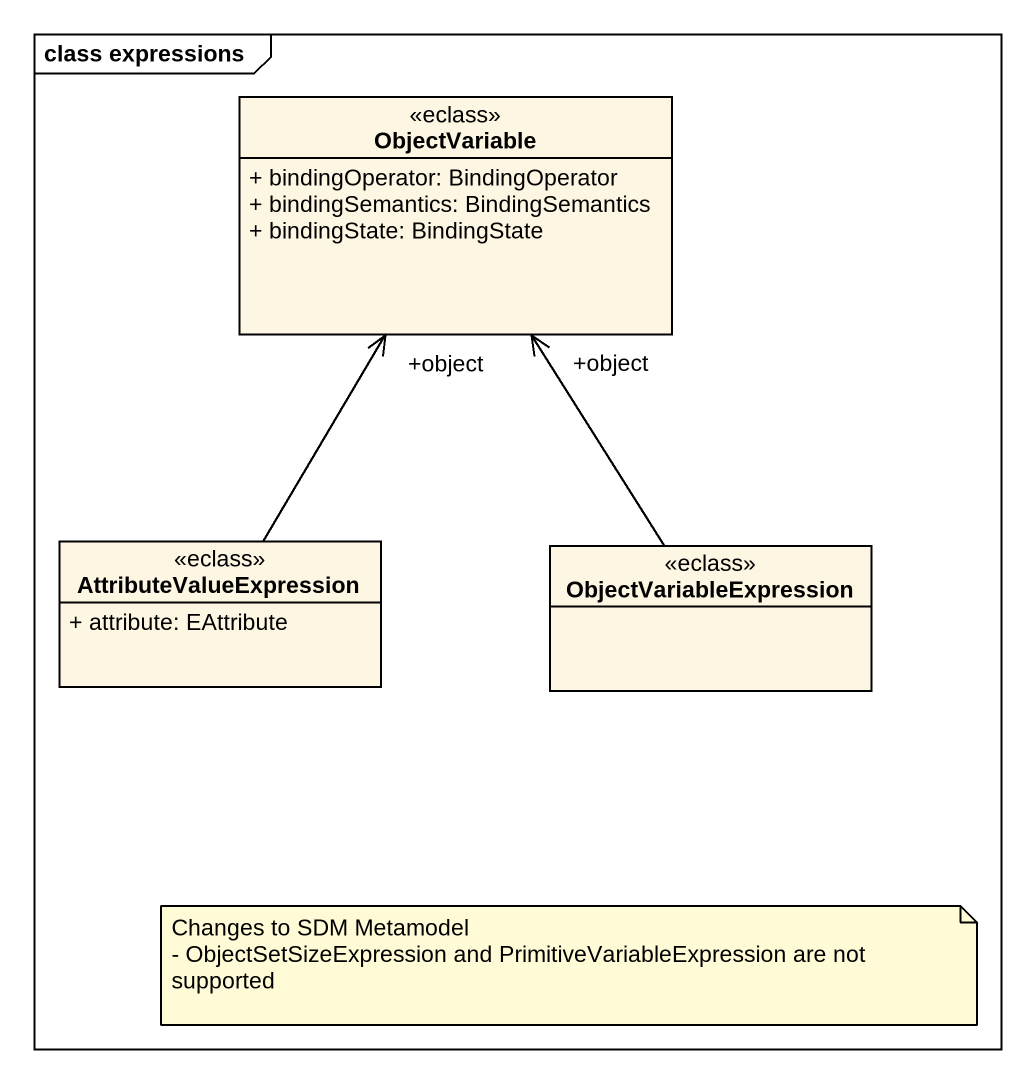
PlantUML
@startuml
mainframe class expressions
hide circle
hide empty members
skinparam classAttributeIconSize 0
class ObjectVariable <<eclass>> {
  + bindingOperator: BindingOperator
  + bindingSemantics: BindingSemantics
  + bindingState: BindingState
}
class AttributeValueExpression <<eclass>> {
  + attribute: EAttribute
}
class ObjectVariableExpression <<eclass>>
AttributeValueExpression -up-> "+object" ObjectVariable
ObjectVariableExpression -up-> "+object" ObjectVariable
note as N1
  Changes to SDM Metamodel
  - ObjectSetSizeExpression and PrimitiveVariableExpression are not supported
end note
@enduml
